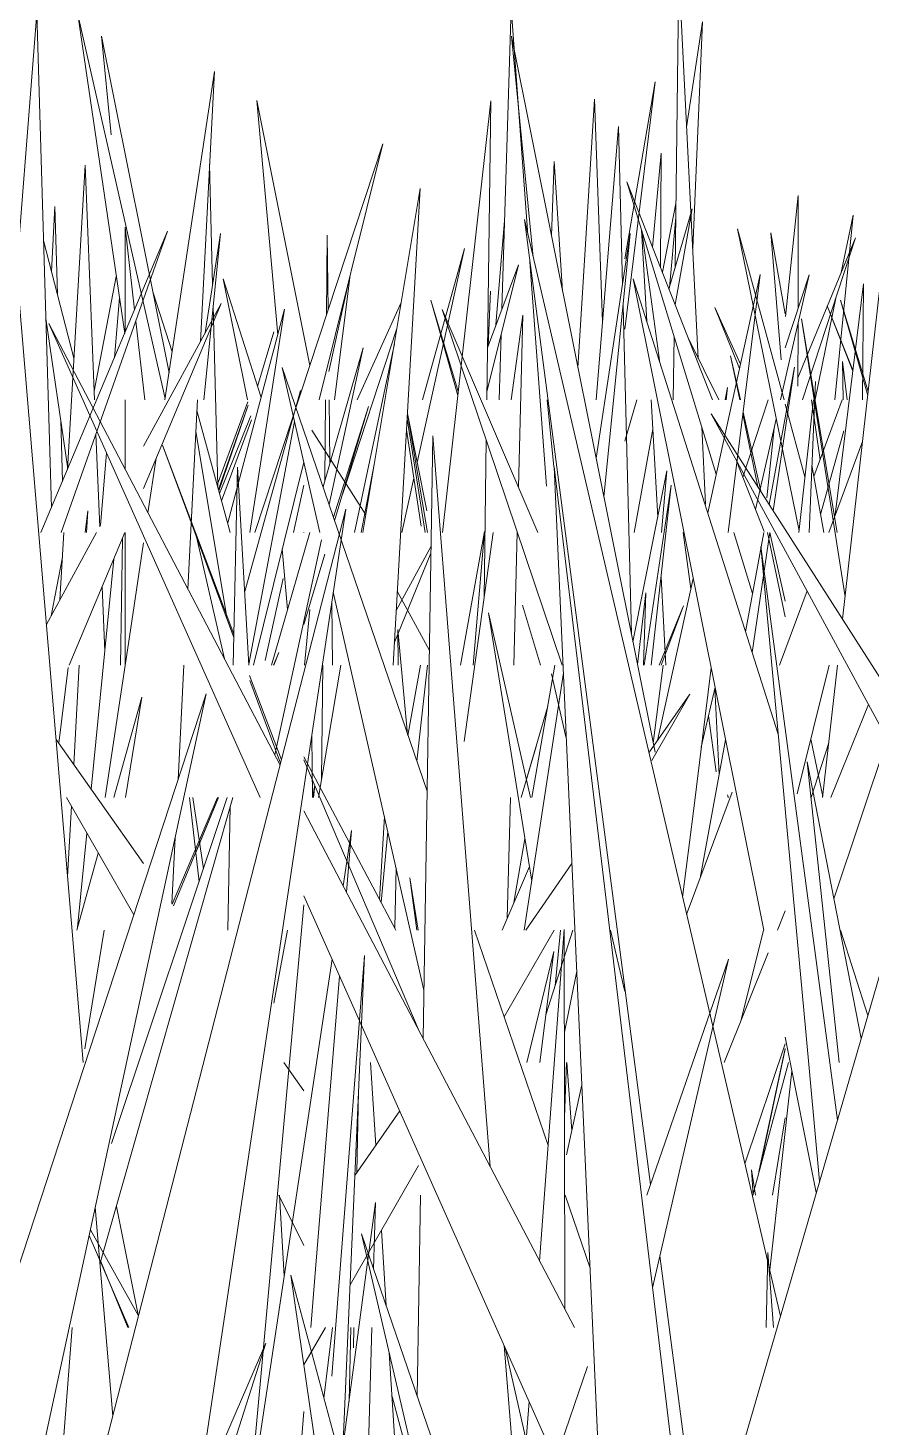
# Model space of a CAD drawing. Header units: millimetres. Extents: x -9575 to 27274, y -4387 to 11354.
# Drawn here: x -5378.11 to -5360.57, y 3086.55 to 3115.68 of the extents above; entities that cross this region are included whole.
import ezdxf

# ---------------------------------------------------------------- set-up
doc = ezdxf.new("R2010")
doc.units = ezdxf.units.MM
doc.layers.add('G-IMPT', color=8, linetype='Continuous', lineweight=9)

# ---------------------------------------------------------------- blocks, each defined once
blk = doc.blocks.new('Grass Array - 25_dwg-V16-North')
at = {"layer": 'G-IMPT'}
for p, q in [((-5378.441, 3109.352), (-5377.924, 3115.987)), ((-5377.617, 3105.694), (-5377.924, 3115.987)), ((-5376.094, 3109.318), (-5377.07, 3115.957)), ((-5375.252, 3107.96), (-5377.07, 3115.957)), ((-5365.689, 3109.407), (-5365.056, 3114.557)), ((-5365.689, 3110.872), (-5365.056, 3114.557)), ((-5366.662, 3108.602), (-5366.319, 3114.194)), ((-5366.319, 3114.194), (-5366.151, 3109.556)), ((-5373.385, 3105.172), (-5370.725, 3113.261)), ((-5372.048, 3107.931), (-5370.725, 3113.261)), ((-5376.916, 3112.821), (-5377.285, 3106.484)), ((-5376.916, 3112.821), (-5376.72, 3107.931)), ((-5363.786, 3106.384), (-5365.643, 3112.47)), ((-5363.863, 3107.931), (-5365.643, 3112.47)), ((-5365.233, 3109.573), (-5365.34, 3111.476)), ((-5364.956, 3108.701), (-5365.333, 3111.454)), ((-5363.345, 3111.493), (-5362.063, 3105.206)), ((-5363.345, 3111.493), (-5362.375, 3107.931)), ((-5377.15, 3108.8), (-5377.782, 3111.249)), ((-5371.896, 3109.7), (-5371.879, 3111.362)), ((-5371.86, 3109.809), (-5371.879, 3111.362)), ((-5362.447, 3107.931), (-5361.853, 3110.537)), ((-5362.351, 3109.015), (-5361.853, 3110.537)), ((-5376.727, 3108.112), (-5376.268, 3110.499)), ((-5360.721, 3110.348), (-5361.308, 3105.541)), ((-5360.721, 3110.348), (-5360.739, 3107.931)), ((-5376.308, 3108.809), (-5376.203, 3110.062)), ((-5373.951, 3105.375), (-5372.768, 3109.82)), ((-5373.489, 3105.172), (-5372.768, 3109.82)), ((-5366.993, 3102.413), (-5369.486, 3109.814)), ((-5367.497, 3105.172), (-5369.486, 3109.814)), ((-5367.807, 3109.695), (-5368.05, 3107.931)), ((-5368.05, 3107.931), (-5367.807, 3109.695)), ((-5367.807, 3109.695), (-5367.901, 3106.114)), ((-5361.479, 3109.894), (-5360.943, 3108.528)), ((-5361.479, 3109.894), (-5360.94, 3108.55)), ((-5377.281, 3106.549), (-5377.734, 3109.625)), ((-5371.315, 3105.172), (-5370.482, 3109.103)), ((-5363.735, 3107.931), (-5364.358, 3109.194)), ((-5362.685, 3105.756), (-5362.157, 3108.613)), ((-5362.6, 3105.624), (-5362.157, 3108.613)), ((-5361.144, 3107.931), (-5361.16, 3108.732)), ((-5361.058, 3107.931), (-5361.16, 3108.732)), ((-5361.854, 3105.172), (-5361.721, 3108.316)), ((-5373.597, 3103.94), (-5372.439, 3108.131)), ((-5372.476, 3107.931), (-5372.439, 3108.131)), ((-5371.932, 3106.247), (-5371.914, 3107.931)), ((-5371.822, 3106.628), (-5371.838, 3107.931)), ((-5365.004, 3105.493), (-5365.141, 3107.931)), ((-5363.233, 3106.325), (-5362.707, 3107.931)), ((-5362.067, 3105.172), (-5361.764, 3107.931)), ((-5373.896, 3105.172), (-5374.59, 3107.709)), ((-5371.752, 3105.493), (-5371.023, 3107.792)), ((-5371.726, 3105.415), (-5371.023, 3107.792)), ((-5362.351, 3107.845), (-5361.939, 3106.333)), ((-5373.51, 3102.431), (-5372.56, 3107.484)), ((-5362.968, 3105.649), (-5362.538, 3107.534)), ((-5376.691, 3107.221), (-5376.614, 3105.293)), ((-5373.968, 3103.4), (-5374.612, 3107.281)), ((-5376.599, 3105.321), (-5376.473, 3106.832)), ((-5373.417, 3102.413), (-5372.368, 3106.639)), ((-5371.172, 3105.172), (-5370.902, 3106.589)), ((-5364.813, 3106.458), (-5365.519, 3102.893)), ((-5364.813, 3106.458), (-5364.924, 3105.172)), ((-5362.789, 3105.193), (-5363.357, 3106.642)), ((-5365.287, 3102.413), (-5364.722, 3106.156)), ((-5365.137, 3102.413), (-5364.722, 3106.156)), ((-5377.361, 3105.172), (-5377.443, 3103.771)), ((-5374.019, 3102.54), (-5374.618, 3105.172)), ((-5369.11, 3102.413), (-5368.606, 3105.195)), ((-5368.429, 3105.172), (-5369.027, 3100.819)), ((-5369.027, 3100.819), (-5368.429, 3105.172)), ((-5368.841, 3102.413), (-5368.606, 3105.195)), ((-5367.925, 3105.172), (-5367.997, 3102.413)), ((-5364.311, 3103.998), (-5364.472, 3105.172)), ((-5363.028, 3103.899), (-5363.416, 3105.172)), ((-5363.175, 3103.103), (-5362.793, 3105.172)), ((-5363.037, 3102.672), (-5362.667, 3105.172)), ((-5372.705, 3103.567), (-5372.816, 3104.835)), ((-5372.365, 3103.253), (-5371.932, 3104.719)), ((-5370.484, 3102.87), (-5369.723, 3104.743)), ((-5370.445, 3103.551), (-5369.72, 3104.887)), ((-5377.626, 3103.434), (-5377.391, 3104.657)), ((-5364.832, 3102.413), (-5364.934, 3104.241)), ((-5376.564, 3104.04), (-5376.51, 3102.695)), ((-5371.771, 3102.413), (-5371.787, 3103.703)), ((-5364.974, 3102.413), (-5364.466, 3103.642)), ((-5364.931, 3102.413), (-5364.466, 3103.642)), ((-5371.996, 3100.033), (-5371.972, 3102.413)), ((-5367.619, 3099.654), (-5367.144, 3102.413)), ((-5364.893, 3102.413), (-5365.098, 3100.789)), ((-5364.097, 3100.7), (-5363.811, 3101.953)), ((-5363.789, 3100.192), (-5363.948, 3101.352)), ((-5364.121, 3097.975), (-5363.59, 3100.852)), ((-5374.674, 3099.654), (-5374.456, 3098.17)), ((-5368.069, 3099.654), (-5368.135, 3097.143)), ((-5367.995, 3097.47), (-5367.767, 3098.796)), ((-5368.24, 3096.895), (-5367.674, 3098.22))]:
    blk.add_line(p, q, dxfattribs=at)
blk = doc.blocks.new('Grass Array - Grass Array-440235-North')
blk.add_blockref('Grass Array - 25_dwg-V16-North', (0, 0))
blk = doc.blocks.new('Grass Array - 25_dwg-V20-North')
at = {"layer": 'G-IMPT'}
for p, q in [((-5371.259, 3107.931), (-5370.339, 3109.961)), ((-5373.33, 3108.21), (-5372.994, 3109.353)), ((-5371.563, 3105.966), (-5370.429, 3109.421)), ((-5374.16, 3106.177), (-5373.53, 3107.892)), ((-5374.119, 3105.987), (-5373.471, 3107.599)), ((-5374.076, 3105.832), (-5373.455, 3107.516))]:
    blk.add_line(p, q, dxfattribs=at)
blk = doc.blocks.new('Grass Array - 25_dwg-V21-North')
at = {"layer": 'G-IMPT'}
for p, q in [((-5364.401, 3113.61), (-5364.069, 3115.803)), ((-5364.274, 3111.091), (-5364.069, 3115.803)), ((-5372.91, 3109.288), (-5373.344, 3114.165)), ((-5372.242, 3108.647), (-5373.344, 3114.165)), ((-5367.213, 3111.356), (-5367.159, 3112.896)), ((-5366.981, 3110.196), (-5367.159, 3112.896)), ((-5377.616, 3110.604), (-5377.545, 3111.957)), ((-5377.495, 3110.137), (-5377.545, 3111.957)), ((-5361.321, 3107.931), (-5360.938, 3111.778)), ((-5361.184, 3110.582), (-5360.938, 3111.778)), ((-5370.007, 3106.628), (-5369.026, 3111.084)), ((-5369.894, 3107.931), (-5369.026, 3111.084)), ((-5375.105, 3108.936), (-5375.504, 3110.161)), ((-5368.534, 3109.051), (-5368.481, 3110.195)), ((-5361.728, 3107.942), (-5361.287, 3110.083)), ((-5363.301, 3108.588), (-5363.815, 3109.856)), ((-5363.282, 3108.676), (-5363.815, 3109.856)), ((-5361.624, 3106.683), (-5361.806, 3107.931)), ((-5374.14, 3106.064), (-5373.528, 3107.821)), ((-5374.133, 3106.038), (-5373.528, 3107.821)), ((-5369.807, 3105.625), (-5370.211, 3107.651)), ((-5377.388, 3106.237), (-5377.423, 3107.517)), ((-5369.926, 3105.304), (-5370.23, 3107.307)), ((-5370.328, 3105.172), (-5370.078, 3106.304)), ((-5370.199, 3100.944), (-5369.942, 3102.413))]:
    blk.add_line(p, q, dxfattribs=at)
blk = doc.blocks.new('Grass Array - Grass Array-V24-North')
for name in ['Grass Array - 25_dwg-V20-North', 'Grass Array - 25_dwg-V21-North']:
    blk.add_blockref(name, (0, 0))
blk = doc.blocks.new('Grass Array - 25_dwg-V34-North')
at = {"layer": 'G-IMPT'}
for p, q in [((-5373.821, 3102.985), (-5374.632, 3105.172)), ((-5373.82, 3103.053), (-5374.62, 3105.172))]:
    blk.add_line(p, q, dxfattribs=at)
blk = doc.blocks.new('Grass Array - 25_dwg-V37-North')
at = {"layer": 'G-IMPT'}
for p, q in [((-5373.821, 3102.985), (-5374.632, 3105.172)), ((-5373.82, 3103.053), (-5374.62, 3105.172)), ((-5374.616, 3098.509), (-5374.14, 3099.654))]:
    blk.add_line(p, q, dxfattribs=at)
blk = doc.blocks.new('Grass Array - Grass Array-440908-North')
for name in ['Grass Array - 25_dwg-V34-North', 'Grass Array - 25_dwg-V37-North', 'Grass Array - 25_dwg-V37-North']:
    blk.add_blockref(name, (0, 0))
blk = doc.blocks.new('Grass Array - 25_dwg-V46-North')
at = {"layer": 'G-IMPT'}
for p, q in [((-5364.643, 3110.676), (-5364.562, 3116.831)), ((-5364.159, 3108.79), (-5364.562, 3116.831)), ((-5368.049, 3116.092), (-5368.246, 3109.825)), ((-5368.049, 3116.092), (-5367.703, 3111.37)), ((-5376.373, 3113.449), (-5376.574, 3115.506)), ((-5375.171, 3108.497), (-5376.574, 3115.506)), ((-5369.484, 3105.172), (-5368.478, 3114.158)), ((-5368.562, 3107.931), (-5368.478, 3114.158)), ((-5365.109, 3111.109), (-5364.934, 3113.069)), ((-5364.948, 3110.699), (-5364.934, 3113.069)), ((-5374.327, 3112.838), (-5374.264, 3110.337)), ((-5364.625, 3112.018), (-5364.906, 3110.59)), ((-5362.081, 3112.185), (-5362.341, 3109.667)), ((-5362.081, 3112.185), (-5362.083, 3109.833)), ((-5364.283, 3111.913), (-5364.769, 3110.241)), ((-5364.769, 3110.241), (-5364.283, 3111.913)), ((-5364.629, 3111.728), (-5364.761, 3110.27)), ((-5364.283, 3111.913), (-5364.641, 3109.916)), ((-5374.449, 3107.931), (-5374.103, 3111.398)), ((-5374.418, 3109.328), (-5374.103, 3111.398)), ((-5368.188, 3111.669), (-5368.369, 3109.495)), ((-5362.351, 3109.724), (-5362.65, 3111.414)), ((-5362.433, 3108.766), (-5362.65, 3111.414)), ((-5362.085, 3108.393), (-5360.887, 3111.304)), ((-5361.992, 3107.931), (-5360.887, 3111.304)), ((-5367.661, 3110.804), (-5367.319, 3106.133)), ((-5371.727, 3107.931), (-5371.404, 3110.526)), ((-5368.559, 3108.097), (-5367.903, 3110.746)), ((-5368.547, 3109.015), (-5367.903, 3110.746)), ((-5373.538, 3107.931), (-5374.043, 3110.453)), ((-5373.257, 3107.983), (-5374.043, 3110.453)), ((-5371.845, 3108.527), (-5371.416, 3110.475)), ((-5369.156, 3108.107), (-5369.727, 3110.009)), ((-5369.165, 3108.027), (-5369.727, 3110.009)), ((-5374.253, 3109.893), (-5374.159, 3106.134)), ((-5362.084, 3109.525), (-5362.085, 3108.218)), ((-5368.262, 3109.297), (-5368.305, 3107.931)), ((-5364.679, 3107.931), (-5364.661, 3109.252)), ((-5363.597, 3107.931), (-5363.548, 3108.192)), ((-5363.581, 3107.931), (-5363.548, 3108.192)), ((-5365.44, 3107.931), (-5365.689, 3107.073)), ((-5365.689, 3107.073), (-5365.44, 3107.931)), ((-5361.752, 3106.336), (-5361.162, 3107.931)), ((-5369.796, 3105.172), (-5370.211, 3107.643)), ((-5369.845, 3105.172), (-5370.217, 3107.541)), ((-5365.107, 3107.321), (-5365.492, 3105.172)), ((-5364.007, 3105.761), (-5364.088, 3107.373)), ((-5362.582, 3107.341), (-5362.731, 3105.897)), ((-5371.077, 3105.541), (-5372.203, 3107.303)), ((-5368.617, 3103.802), (-5368.573, 3107.103)), ((-5361.613, 3105.55), (-5361.131, 3107.291)), ((-5361.546, 3105.172), (-5361.795, 3106.576)), ((-5372.583, 3105.172), (-5372.365, 3106.159)), ((-5372.363, 3105.172), (-5372.365, 3105.18)), ((-5373.168, 3102.51), (-5372.793, 3104.213)), ((-5369.755, 3102.713), (-5370.422, 3103.947)), ((-5367.444, 3102.413), (-5367.818, 3103.658)), ((-5370.017, 3100.412), (-5369.793, 3102.413)), ((-5363.815, 3101.934), (-5363.725, 3100.125)), ((-5367.733, 3100.035), (-5367.292, 3101.555)), ((-5367.844, 3099.654), (-5367.535, 3100.719))]:
    blk.add_line(p, q, dxfattribs=at)
blk = doc.blocks.new('Grass Array - Grass Array-V47-North')
blk.add_blockref('Grass Array - 25_dwg-V46-North', (0, 0))
blk = doc.blocks.new('Grass Array - 25_dwg-V51-North')
at = {"layer": 'G-IMPT'}
for p, q in [((-5367.594, 3110.904), (-5368.044, 3115.506)), ((-5365.059, 3100.595), (-5368.044, 3115.506)), ((-5374.228, 3114.772), (-5375.256, 3107.931)), ((-5374.228, 3114.772), (-5374.516, 3109.148)), ((-5361.157, 3103.364), (-5359.948, 3114.158)), ((-5366.284, 3107.931), (-5365.817, 3113.627)), ((-5365.817, 3113.627), (-5365.734, 3110.337)), ((-5371.139, 3105.172), (-5369.943, 3112.334)), ((-5370.51, 3102.413), (-5369.943, 3112.334)), ((-5373.644, 3050.319), (-5355.753, 3111.913)), ((-5365.151, 3091.598), (-5367.777, 3111.686)), ((-5365.149, 3100.426), (-5367.777, 3111.686)), ((-5377.836, 3105.172), (-5375.2, 3111.447)), ((-5377.414, 3105.172), (-5375.2, 3111.447)), ((-5376.082, 3109.348), (-5376.081, 3111.53)), ((-5375.887, 3109.81), (-5376.081, 3111.53)), ((-5366.285, 3106.719), (-5365.573, 3111.398)), ((-5366.122, 3105.904), (-5365.573, 3111.398)), ((-5363.963, 3105.58), (-5362.872, 3110.541)), ((-5363.54, 3105.172), (-5362.872, 3110.541)), ((-5376.959, 3094.136), (-5378.329, 3110.508)), ((-5363.254, 3099.173), (-5365.513, 3110.453)), ((-5362.498, 3100.976), (-5365.513, 3110.453)), ((-5375.703, 3106.088), (-5374.086, 3109.937)), ((-5375.703, 3106.966), (-5374.086, 3109.937)), ((-5360.626, 3108.107), (-5361.197, 3110.009)), ((-5360.634, 3108.027), (-5361.197, 3110.009)), ((-5365.723, 3109.893), (-5365.551, 3103.053)), ((-5372.862, 3100.328), (-5377.672, 3109.524)), ((-5373.277, 3099.654), (-5377.672, 3109.524)), ((-5375.676, 3107.931), (-5375.861, 3109.574)), ((-5361.266, 3105.172), (-5362.013, 3109.62)), ((-5361.104, 3103.83), (-5362.013, 3109.62)), ((-5371.967, 3106.123), (-5371.134, 3109.014)), ((-5371.841, 3105.754), (-5371.134, 3109.014)), ((-5363.284, 3107.931), (-5363.488, 3108.849)), ((-5363.296, 3107.931), (-5363.488, 3108.849)), ((-5372.035, 3105.172), (-5372.815, 3108.605)), ((-5369.803, 3099.784), (-5372.815, 3108.605)), ((-5376.083, 3106.485), (-5376.082, 3107.931)), ((-5374.578, 3107.931), (-5374.78, 3103.994)), ((-5367.167, 3106.539), (-5367.303, 3107.931)), ((-5359.572, 3099.654), (-5363.888, 3107.639)), ((-5359.149, 3100.222), (-5363.888, 3107.639)), ((-5362.918, 3106.121), (-5363.234, 3107.632)), ((-5362.861, 3106.033), (-5363.228, 3107.679)), ((-5369.885, 3094.636), (-5369.683, 3107.183)), ((-5369.683, 3107.183), (-5368.864, 3096.747)), ((-5361.445, 3105.172), (-5360.742, 3107.063)), ((-5373.82, 3103.053), (-5375.305, 3106.988)), ((-5373.821, 3102.985), (-5375.305, 3106.988)), ((-5375.438, 3106.719), (-5375.609, 3105.58)), ((-5373.834, 3102.413), (-5373.746, 3106.529)), ((-5373.509, 3102.413), (-5373.746, 3106.529)), ((-5365.862, 3077.582), (-5367.158, 3106.539)), ((-5365.925, 3096.246), (-5367.158, 3106.539)), ((-5381.536, 3066.547), (-5371.493, 3105.661)), ((-5376.917, 3105.172), (-5376.86, 3105.622)), ((-5376.885, 3105.172), (-5376.86, 3105.622)), ((-5373.038, 3095.371), (-5371.493, 3105.661)), ((-5377.722, 3103.257), (-5376.68, 3105.172)), ((-5377.247, 3102.413), (-5376.088, 3105.172)), ((-5376.141, 3105.046), (-5376.181, 3102.413)), ((-5376.084, 3102.421), (-5376.083, 3105.172)), ((-5373.038, 3102.413), (-5372.242, 3105.172)), ((-5372.973, 3100.54), (-5372, 3105.021)), ((-5362.351, 3103.413), (-5362.719, 3105.172)), ((-5362.351, 3103.74), (-5362.67, 3105.172)), ((-5375.703, 3104.954), (-5375.997, 3102.999)), ((-5361.264, 3092.94), (-5362.86, 3104.878)), ((-5361.929, 3094.85), (-5362.86, 3104.878)), ((-5376.32, 3104.62), (-5376.792, 3099.83)), ((-5365.005, 3100.841), (-5364.263, 3104.213)), ((-5369.869, 3095.646), (-5371.753, 3103.931)), ((-5365.425, 3102.422), (-5365.247, 3103.914)), ((-5365.301, 3102.413), (-5365.247, 3103.914)), ((-5362.471, 3102.413), (-5361.897, 3103.956)), ((-5372.351, 3102.413), (-5372.24, 3103.571)), ((-5367.647, 3099.654), (-5368.523, 3103.501)), ((-5367.625, 3097.916), (-5368.523, 3103.501)), ((-5376.5, 3099.654), (-5375.997, 3102.999)), ((-5370.207, 3100.967), (-5370.413, 3103.153)), ((-5370.402, 3102.413), (-5370.413, 3103.153)), ((-5372.995, 3102.413), (-5372.884, 3102.674)), ((-5372.993, 3102.413), (-5372.884, 3102.674)), ((-5377.467, 3100.787), (-5377.27, 3102.359)), ((-5377.154, 3100.343), (-5377.039, 3102.413)), ((-5374.861, 3102.413), (-5374.983, 3100.02)), ((-5372.06, 3099.654), (-5371.599, 3102.413)), ((-5362.101, 3099.73), (-5361.437, 3102.413)), ((-5361.572, 3099.654), (-5361.263, 3102.413)), ((-5372.834, 3100.44), (-5373.496, 3102.195)), ((-5372.852, 3100.369), (-5373.49, 3102.092)), ((-5367.781, 3096.895), (-5366.966, 3102.247)), ((-5366.905, 3100.888), (-5367.215, 3102.232)), ((-5364.262, 3099.372), (-5363.891, 3102.352)), ((-5381.108, 3081.324), (-5374.396, 3101.811)), ((-5376.48, 3092.176), (-5374.396, 3101.811)), ((-5365.185, 3100.582), (-5364.333, 3101.807)), ((-5365.127, 3100.426), (-5364.333, 3101.807)), ((-5375.739, 3101.746), (-5376.322, 3099.654)), ((-5376.076, 3099.654), (-5375.739, 3101.746)), ((-5361.27, 3099.978), (-5360.619, 3101.591)), ((-5372.186, 3099.657), (-5372.203, 3100.929)), ((-5375.703, 3098.284), (-5377.522, 3100.865)), ((-5366.175, 3076.031), (-5359.005, 3100.719)), ((-5361.57, 3099.675), (-5361.819, 3100.869)), ((-5361.445, 3100.791), (-5361.81, 3099.654)), ((-5361.339, 3097.544), (-5360.226, 3100.863)), ((-5370.449, 3096.895), (-5372.365, 3100.499)), ((-5369.965, 3094.789), (-5372.365, 3100.437)), ((-5365.149, 3100.426), (-5362.45, 3088.859)), ((-5361.895, 3100.397), (-5360.772, 3094.636)), ((-5361.895, 3100.397), (-5361.226, 3094.136)), ((-5372.186, 3099.654), (-5372.139, 3099.903)), ((-5372.162, 3099.654), (-5372.139, 3099.903)), ((-5364.401, 3097.22), (-5363.454, 3099.768)), ((-5361.27, 3099.978), (-5361.4, 3099.654)), ((-5377.307, 3099.654), (-5375.904, 3097.209)), ((-5377.283, 3098.013), (-5377.202, 3099.472)), ((-5376.608, 3089.937), (-5373.845, 3099.654)), ((-5376.369, 3092.451), (-5373.959, 3099.654)), ((-5375.104, 3097.434), (-5374.164, 3099.654)), ((-5375.078, 3097.397), (-5374.14, 3099.654)), ((-5374.547, 3097.897), (-5374.745, 3099.654)), ((-5373.951, 3096.895), (-5373.896, 3099.475)), ((-5363.536, 3099.654), (-5363.552, 3099.711)), ((-5363.529, 3099.654), (-5363.552, 3099.711)), ((-5366.738, 3088.618), (-5372.365, 3099.378)), ((-5370.69, 3099.258), (-5370.789, 3097.534)), ((-5364.262, 3099.372), (-5364.485, 3097.581)), ((-5363.254, 3099.173), (-5362.798, 3096.895)), ((-5376.883, 3098.915), (-5377.077, 3096.947)), ((-5371.548, 3097.815), (-5371.373, 3098.968)), ((-5371.479, 3097.683), (-5371.373, 3098.968)), ((-5370.758, 3097.475), (-5370.62, 3098.949)), ((-5375.045, 3098.812), (-5375.115, 3097.448)), ((-5376.644, 3098.499), (-5377.092, 3096.895)), ((-5370.476, 3096.945), (-5370.447, 3098.19)), ((-5367.75, 3096.895), (-5366.788, 3098.278)), ((-5370.017, 3096.895), (-5370.164, 3097.985)), ((-5369.987, 3096.895), (-5370.164, 3097.985)), ((-5373.419, 3085.859), (-5372.365, 3097.422)), ((-5372.365, 3097.607), (-5367.134, 3085.859)), ((-5362.351, 3097.294), (-5362.512, 3096.895)), ((-5376.922, 3094.419), (-5376.522, 3096.895)), ((-5372.994, 3095.371), (-5372.707, 3096.895)), ((-5368.816, 3096.895), (-5367.284, 3092.409)), ((-5368.198, 3095.086), (-5367.158, 3096.895)), ((-5367.462, 3090.003), (-5366.95, 3096.905)), ((-5367.331, 3095.13), (-5366.769, 3096.895)), ((-5367.023, 3096.895), (-5367.139, 3095.733)), ((-5366.936, 3088.996), (-5366.95, 3096.905)), ((-5365.689, 3095.618), (-5365.984, 3096.895)), ((-5363.267, 3095.023), (-5362.803, 3096.895)), ((-5360.633, 3095.114), (-5361.2, 3096.895)), ((-5368.488, 3091.964), (-5368.864, 3096.747)), ((-5373.357, 3085.859), (-5371.779, 3096.29)), ((-5371.784, 3087.605), (-5371.105, 3096.363)), ((-5371.564, 3085.859), (-5371.105, 3096.363)), ((-5367.726, 3094.136), (-5367.162, 3096.445)), ((-5367.458, 3094.136), (-5367.162, 3096.445)), ((-5365.925, 3096.246), (-5364.351, 3083.1)), ((-5363.528, 3096.291), (-5365.227, 3091.377)), ((-5363.528, 3096.291), (-5365.111, 3089.447)), ((-5362.703, 3096.421), (-5363.624, 3094.136)), ((-5366.946, 3094.771), (-5366.688, 3096.038)), ((-5372.122, 3089.837), (-5371.622, 3095.938)), ((-5373.038, 3095.371), (-5377.364, 3066.547)), ((-5361.929, 3094.85), (-5361.634, 3091.667)), ((-5363.189, 3092.028), (-5362.351, 3094.525)), ((-5362.351, 3094.663), (-5361.703, 3091.428)), ((-5362.897, 3091.858), (-5362.351, 3094.431)), ((-5362.863, 3091.985), (-5362.351, 3094.418)), ((-5372.365, 3093.545), (-5372.782, 3094.136)), ((-5370.866, 3092.415), (-5370.977, 3094.136)), ((-5366.943, 3093.001), (-5366.903, 3094.136)), ((-5366.792, 3092.716), (-5366.896, 3094.136)), ((-5363.027, 3091.377), (-5362.282, 3094.136)), ((-5362.673, 3089.818), (-5362.21, 3093.957)), ((-5366.903, 3092.214), (-5366.582, 3093.671)), ((-5371.263, 3091.846), (-5371.228, 3093.54)), ((-5371.305, 3091.784), (-5370.371, 3093.128)), ((-5362.351, 3092.984), (-5362.612, 3091.377)), ((-5376.48, 3092.176), (-5379.902, 3076.351)), ((-5369.979, 3091.99), (-5371.404, 3089.511)), ((-5363.016, 3091.377), (-5363.05, 3091.903)), ((-5362.97, 3091.377), (-5363.05, 3091.903)), ((-5372.365, 3090.328), (-5372.887, 3091.377)), ((-5372.873, 3091.377), (-5372.776, 3089.696)), ((-5370.005, 3087.187), (-5369.938, 3091.377)), ((-5366.931, 3091.377), (-5366.411, 3089.855)), ((-5376.343, 3086.773), (-5376.707, 3091.126)), ((-5375.816, 3088.885), (-5376.266, 3091.139)), ((-5375.816, 3088.885), (-5376.266, 3091.139)), ((-5370.875, 3091.225), (-5371.552, 3086.13)), ((-5370.875, 3091.225), (-5370.914, 3089.836)), ((-5376.835, 3090.535), (-5376.006, 3088.618)), ((-5376.808, 3090.657), (-5375.805, 3088.866)), ((-5369.371, 3082.856), (-5371.166, 3090.568)), ((-5362.351, 3064.891), (-5371.166, 3090.568)), ((-5370.652, 3089.071), (-5370.753, 3090.644)), ((-5362.745, 3088.618), (-5362.713, 3090.184)), ((-5362.596, 3088.618), (-5362.713, 3090.184)), ((-5376.592, 3089.991), (-5376.029, 3088.618)), ((-5372.122, 3089.837), (-5372.222, 3088.618)), ((-5364.102, 3083.578), (-5364.957, 3090.114)), ((-5371.547, 3082.154), (-5372.634, 3089.712)), ((-5367.903, 3072.065), (-5372.634, 3089.712)), ((-5377.189, 3088.618), (-5377.74, 3081.331)), ((-5371.918, 3088.618), (-5372.365, 3087.84)), ((-5371.771, 3088.618), (-5371.948, 3087.152)), ((-5371.948, 3087.152), (-5371.771, 3088.618)), ((-5371.388, 3088.618), (-5371.426, 3087.083)), ((-5371.336, 3088.196), (-5371.328, 3088.618)), ((-5370.949, 3088.618), (-5371.081, 3083.918)), ((-5374.17, 3085.948), (-5373.16, 3088.291)), ((-5373.935, 3085.859), (-5373.16, 3088.291)), ((-5370.301, 3083.592), (-5370.589, 3088.09)), ((-5367.847, 3083.801), (-5368.195, 3088.243)), ((-5367.739, 3086.276), (-5368.176, 3088.2)), ((-5366.461, 3087.808), (-5368.089, 3083.1)), ((-5370.531, 3087.183), (-5370.225, 3086.037)), ((-5367.886, 3084.3), (-5367.679, 3087.083)), ((-5372.365, 3086.873), (-5372.669, 3083.176))]:
    blk.add_line(p, q, dxfattribs=at)
blk = doc.blocks.new('Grass Array - Grass Array-V52-North')
for name in ['Grass Array - 25_dwg-V51-North', 'Grass Array - 25_dwg-V37-North', 'Grass Array - 25_dwg-V37-North', 'Grass Array - 25_dwg-V37-North']:
    blk.add_blockref(name, (0, 0))
blk = doc.blocks.new('Grass Array - Grass Array-V53-North')
blk.add_blockref('Grass Array - 25_dwg-V37-North', (0, 0))
blk.add_blockref('Grass Array - 25_dwg-V37-North', (0, 0))
blk.add_blockref('Grass Array - 25_dwg-V37-North', (0, 0))
blk.add_blockref('Grass Array - 25_dwg-V37-North', (0, 0))

msp = doc.modelspace()

# ---------------------------------------------------------------- block references
for name in ['Grass Array - Grass Array-V47-North', 'Grass Array - Grass Array-V52-North', 'Grass Array - Grass Array-440235-North', 'Grass Array - Grass Array-V24-North', 'Grass Array - Grass Array-440908-North', 'Grass Array - Grass Array-V53-North', 'Grass Array - Grass Array-V53-North']:
    msp.add_blockref(name, (0, 0))

doc.saveas('drawing.dxf')
